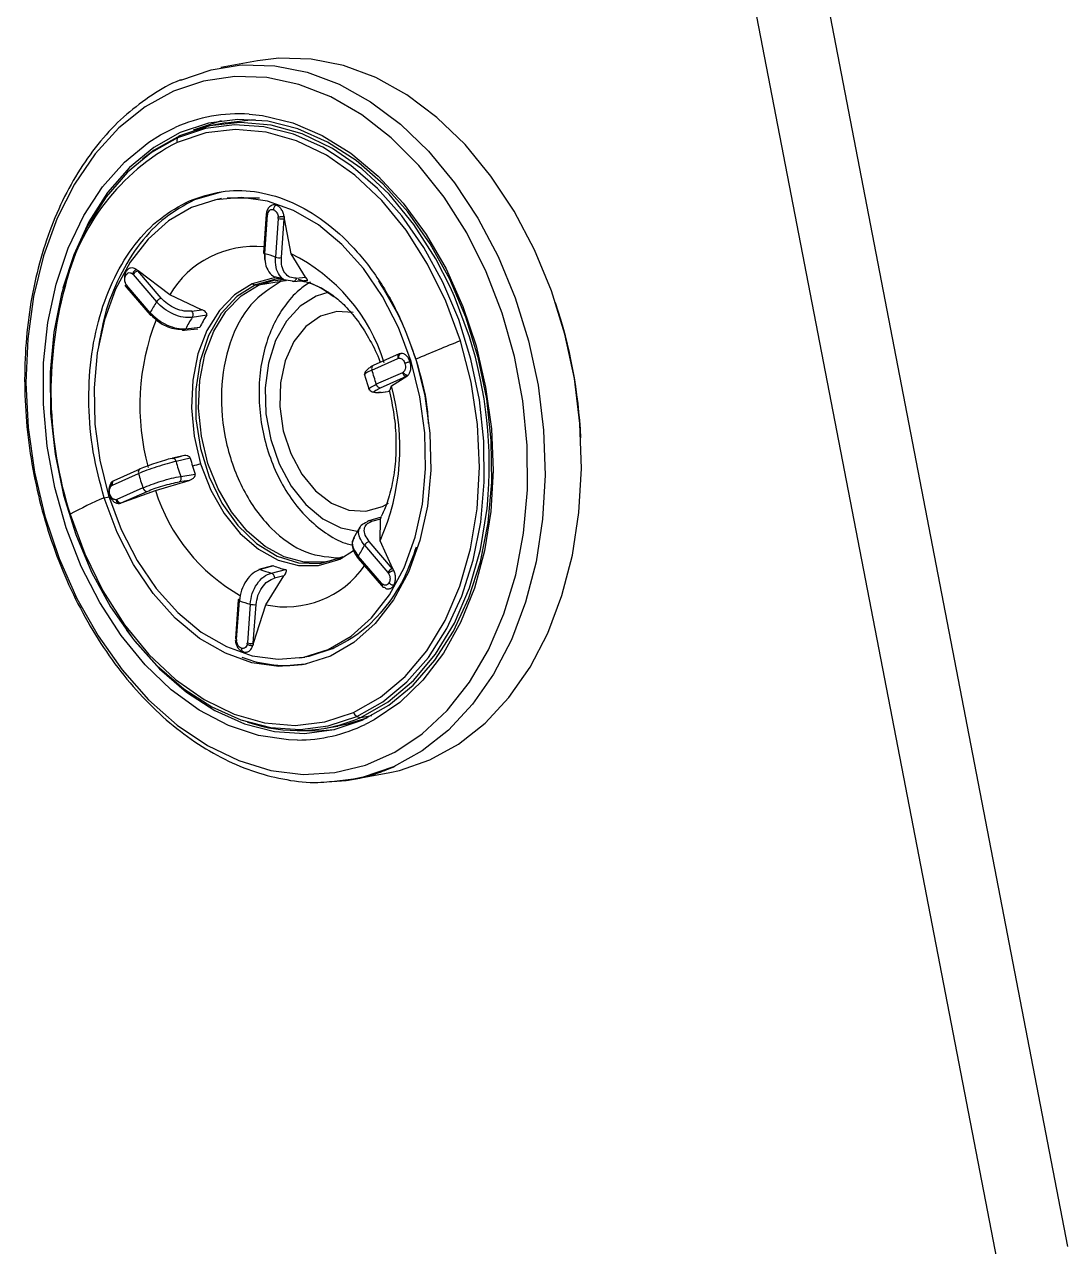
# Model space of a CAD drawing. Extents: x 0 to 84, y -21 to 126.
# Drawn here: x 75.389 to 77.971, y 41.671 to 44.697 of the extents above; entities that cross this region are included whole.
import ezdxf

# ---------------------------------------------------------------- set-up
doc = ezdxf.new("R2010")
doc.units = 0
doc.header["$MEASUREMENT"] = 0
doc.layers.add('1', color=4, linetype='Continuous')

# ---------------------------------------------------------------- blocks, each defined once
blk = doc.blocks.new('PRODIGY')
at = {"layer": '1', "color": 3, "linetype": 'Continuous', "lineweight": 25}
for p, q in [((76.9156, 46.195), (77.7964, 41.6372)), ((77.0983, 46.1935), (77.9714, 41.671)), ((75.9653, 44.6071), (75.8752, 44.5903)), ((75.8755, 44.4585), (75.8065, 44.4354)), ((75.7251, 44.4235), (75.762, 44.4421)), ((75.8869, 44.4537), (75.855, 44.4474)), ((75.8757, 44.2817), (75.8095, 44.2627)), ((75.8764, 44.2657), (75.8596, 44.2622)), ((75.8907, 44.2681), (75.9706, 44.2681)), ((75.9873, 44.2274), (75.9803, 44.1314)), ((75.9835, 44.1292), (75.9905, 44.2253)), ((75.988, 44.2321), (75.9873, 44.2274)), ((76.0169, 44.2169), (76.0099, 44.1209)), ((76.0247, 44.1198), (76.0317, 44.2159)), ((76.0317, 44.2159), (76.0322, 44.216)), ((76.0492, 44.1288), (76.0322, 44.216)), ((76.0848, 44.0711), (76.0492, 44.1288)), ((75.658, 44.0777), (75.7156, 44.0103)), ((75.6697, 44.0867), (75.6702, 44.0868)), ((75.7273, 44.0194), (75.6697, 44.0867)), ((75.7482, 44.0277), (75.6702, 44.0868)), ((75.9682, 44.0519), (76.0093, 44.0644)), ((76.0244, 44.0609), (75.9682, 44.0519)), ((76.0099, 44.063), (76.0281, 44.0657)), ((76.0129, 44.0705), (76.0373, 44.0628)), ((76.0137, 44.0715), (76.0249, 44.0698)), ((76.0243, 44.0611), (76.0353, 44.0634)), ((76.0527, 44.061), (76.0368, 44.0636)), ((76.055, 44.0607), (76.09, 44.0642)), ((76.0616, 44.0687), (76.0848, 44.0711)), ((75.639, 44.0492), (75.6417, 44.0454)), ((75.6419, 44.0452), (75.6995, 43.9778)), ((75.7001, 43.9833), (75.6425, 44.0507)), ((75.8269, 43.9907), (75.7483, 44.0277)), ((75.8028, 43.9871), (75.8269, 43.9907)), ((75.84, 43.9772), (75.8041, 43.9718)), ((75.7828, 43.9399), (75.818, 43.9436)), ((75.7879, 43.9434), (75.8227, 43.9471)), ((76.3166, 43.8812), (76.252, 43.8525)), ((76.3213, 43.8826), (76.3204, 43.8824)), ((76.2488, 43.8414), (76.3134, 43.8701)), ((76.2301, 43.8317), (76.2424, 43.7921)), ((76.3244, 43.8347), (76.2598, 43.806)), ((76.2702, 43.7973), (76.3348, 43.826)), ((76.2971, 43.8023), (76.3353, 43.8261)), ((76.3348, 43.826), (76.3353, 43.8261)), ((76.2692, 43.7856), (76.2939, 43.7889)), ((76.2715, 43.786), (76.2933, 43.7889)), ((76.2943, 43.7924), (76.2971, 43.8023)), ((75.754, 43.6226), (75.7776, 43.6281)), ((75.7818, 43.6291), (75.7555, 43.6229)), ((75.7991, 43.6232), (75.764, 43.615)), ((75.6066, 43.5563), (75.6711, 43.5849)), ((75.6743, 43.596), (75.6097, 43.5674)), ((75.7755, 43.5779), (75.8113, 43.5838)), ((75.6073, 43.5656), (75.6081, 43.5662)), ((75.6821, 43.5496), (75.6175, 43.5209)), ((75.713, 43.543), (75.7962, 43.5682)), ((75.7962, 43.5682), (75.7721, 43.5643)), ((75.5858, 43.5253), (75.598, 43.5276)), ((75.6279, 43.5122), (75.6925, 43.5409)), ((75.6284, 43.5123), (75.713, 43.543)), ((75.6214, 43.5114), (75.6253, 43.5113)), ((75.6284, 43.5123), (75.6279, 43.5122)), ((76.2716, 43.4767), (76.241, 43.4683)), ((76.2703, 43.4721), (76.2482, 43.466)), ((76.2692, 43.4184), (76.2703, 43.4721)), ((76.2192, 43.4526), (76.2034, 43.4251)), ((76.2308, 43.4076), (76.2884, 43.3403)), ((76.3001, 43.3493), (76.2425, 43.4167)), ((76.3006, 43.3494), (76.2692, 43.4184)), ((76.1767, 43.3789), (76.144, 43.368)), ((76.1645, 43.371), (76.1693, 43.3732)), ((76.1693, 43.3732), (76.2034, 43.3941)), ((76.2147, 43.3751), (76.2723, 43.3078)), ((76.2729, 43.3133), (76.2153, 43.3807)), ((76.0026, 43.3568), (75.9691, 43.3476)), ((76.0056, 43.3566), (75.9724, 43.3475)), ((76.0002, 43.3387), (76.0351, 43.3473)), ((76.3006, 43.3494), (76.3001, 43.3493)), ((75.986, 43.2601), (76.031, 43.3317)), ((76.031, 43.3317), (76.0076, 43.326)), ((75.9179, 43.2723), (75.9109, 43.1762)), ((75.914, 43.1741), (75.921, 43.2701)), ((75.9474, 43.2617), (75.9405, 43.1657)), ((75.9553, 43.1647), (75.9622, 43.2607)), ((75.9558, 43.1648), (75.986, 43.2601)), ((75.9138, 43.1725), (75.9137, 43.1742)), ((75.9558, 43.1648), (75.9553, 43.1647)), ((76.0705, 43.1286), (76.0829, 43.1307)), ((76.1409, 43.1497), (76.1533, 43.1517)), ((76.2215, 42.9812), (76.249, 42.986)), ((76.1328, 42.9542), (76.1649, 42.9597)), ((76.2031, 42.8281), (76.2932, 42.8449))]:
    blk.add_line(p, q, dxfattribs=at)
at = {"layer": '1', "color": 3, "linetype": 'Continuous', "lineweight": 25, "flags": 128}
for points in [[(76.2932, 42.8449), (76.3175, 42.8501), (76.3926, 42.8758), (76.4634, 42.9149), (76.529, 42.9667), (76.5883, 43.0306), (76.6404, 43.1054), (76.6843, 43.19), (76.7196, 43.283), (76.7455, 43.3831), (76.7617, 43.4885), (76.7679, 43.5977), (76.7641, 43.7089), (76.7502, 43.8204), (76.7266, 43.9304), (76.6935, 44.0372), (76.6515, 44.139), (76.6013, 44.2344), (76.5437, 44.3217), (76.4795, 44.3996), (76.4098, 44.4669), (76.3357, 44.5226), (76.2583, 44.5656), (76.1788, 44.5954), (76.0986, 44.6115), (76.0189, 44.6137), (75.9653, 44.6071)], [(75.7758, 44.5594), (75.8509, 44.5851), (75.9205, 44.5963)], [(75.9205, 44.5963), (75.9288, 44.5969), (76.0086, 44.5948), (76.0888, 44.5787), (76.1682, 44.5489), (76.2456, 44.5058), (76.3197, 44.4502), (76.3894, 44.3829), (76.4536, 44.3049), (76.5113, 44.2176), (76.5615, 44.1223), (76.6034, 44.0204), (76.6365, 43.9136), (76.6602, 43.8037), (76.674, 43.6922), (76.6779, 43.581), (76.6716, 43.4718), (76.6554, 43.3663), (76.6295, 43.2663), (76.5943, 43.1732), (76.5503, 43.0886), (76.4982, 43.0138), (76.4389, 42.95), (76.3734, 42.8981), (76.3025, 42.859), (76.2275, 42.8333), (76.2031, 42.8281)], [(75.7575, 44.5317), (75.6872, 44.4928), (75.6222, 44.4409), (75.5637, 44.3769), (75.5126, 44.3019), (75.4697, 44.2171), (75.4357, 44.1238), (75.4112, 44.0237), (75.3966, 43.9183), (75.3922, 43.8095), (75.3979, 43.6989), (75.4138, 43.5884), (75.4395, 43.4798), (75.4747, 43.3748), (75.5187, 43.2753), (75.5708, 43.1829), (75.6302, 43.099), (75.6959, 43.025), (75.7668, 42.9623), (75.8417, 42.9116), (75.9195, 42.8741), (75.9988, 42.8501), (76.0784, 42.8402), (76.1569, 42.8445), (76.2331, 42.8628), (76.3056, 42.895), (76.3734, 42.9405), (76.4353, 42.9986), (76.4902, 43.0682), (76.5373, 43.1483), (76.5758, 43.2375), (76.6051, 43.3344), (76.6247, 43.4374), (76.6342, 43.5447), (76.6336, 43.6547), (76.6227, 43.7654), (76.6019, 43.8752), (76.5714, 43.9822), (76.5318, 44.0846), (76.4836, 44.1808), (76.4278, 44.2692), (76.3651, 44.3482), (76.2966, 44.4167), (76.2236, 44.4736), (76.147, 44.5178), (76.0683, 44.5486), (75.9887, 44.5656), (75.9095, 44.5684), (75.832, 44.557), (75.7575, 44.5317)], [(76.2251, 42.9743), (76.2908, 43.0112), (76.3511, 43.061), (76.4048, 43.1226), (76.451, 43.1951), (76.4888, 43.277), (76.5175, 43.3668), (76.5365, 43.4629), (76.5456, 43.5634), (76.5444, 43.6665), (76.5331, 43.7703), (76.5119, 43.8728), (76.4812, 43.9721), (76.4415, 44.0663), (76.3935, 44.1538), (76.3382, 44.2329), (76.2766, 44.302), (76.2099, 44.36), (76.1392, 44.4057), (76.0659, 44.4383), (75.9914, 44.4572), (75.9171, 44.4621), (75.8443, 44.4527), (75.7744, 44.4294), (75.7087, 44.3925), (75.6484, 44.3428), (75.5946, 44.2811), (75.5484, 44.2086), (75.5106, 44.1267), (75.4839, 44.0442)], [(76.4431, 44.047), (76.4074, 44.1168), (76.353, 44.2018), (76.2914, 44.2766), (76.2238, 44.3398), (76.1517, 44.39), (76.0764, 44.4263), (75.9996, 44.448), (75.9228, 44.4545), (75.8475, 44.4458), (75.7752, 44.422)], [(75.8869, 44.4537), (75.9486, 44.4608), (75.9608, 44.4609)], [(75.945, 44.4748), (75.9784, 44.4713), (76.0528, 44.4534), (76.1261, 44.4222), (76.197, 44.3781), (76.2642, 44.3218), (76.3266, 44.2545), (76.383, 44.1773), (76.4324, 44.0916), (76.4739, 43.9989), (76.5069, 43.9009), (76.5306, 43.7993), (76.5447, 43.6959), (76.549, 43.5926), (76.5433, 43.4912), (76.5278, 43.3936), (76.5027, 43.3014), (76.4685, 43.2164), (76.4258, 43.14), (76.3753, 43.0736), (76.318, 43.0184), (76.2549, 42.9753), (76.2326, 42.9638)], [(76.4682, 43.9136), (76.4322, 44.0119), (76.387, 44.1038), (76.3337, 44.1875), (76.2733, 44.2612), (76.207, 44.3235), (76.1362, 44.3731), (76.0623, 44.4089), (75.9869, 44.4303), (75.9114, 44.4369), (75.8374, 44.4284), (75.7664, 44.405)], [(76.2117, 42.9837), (76.2764, 43.02), (76.3357, 43.069), (76.3887, 43.1297), (76.4341, 43.2011), (76.4714, 43.2817), (76.4996, 43.3702), (76.5183, 43.4648), (76.5272, 43.5637), (76.5261, 43.6652), (76.515, 43.7674), (76.4941, 43.8683), (76.4639, 43.9661), (76.4247, 44.0589), (76.3775, 44.145), (76.3231, 44.2228), (76.2625, 44.2909), (76.1967, 44.348), (76.1272, 44.393), (76.055, 44.4251), (75.9817, 44.4437), (75.9085, 44.4485), (75.8368, 44.4393), (75.768, 44.4163)], [(76.0646, 42.9251), (76.0422, 42.9257), (75.9678, 42.9367), (75.8938, 42.9613), (75.8215, 42.9991), (75.7523, 43.0494), (75.6874, 43.1113), (75.6279, 43.1837), (75.5749, 43.2654), (75.5293, 43.3548), (75.492, 43.4503), (75.4636, 43.5504), (75.4446, 43.6531), (75.4354, 43.7567), (75.4361, 43.8592), (75.4467, 43.9589), (75.4671, 44.054), (75.4968, 44.1428), (75.5353, 44.2237), (75.582, 44.2953), (75.636, 44.3562), (75.6964, 44.4055), (75.7251, 44.4235)], [(75.768, 44.4163), (75.7033, 44.38), (75.6439, 44.331), (75.591, 44.2703), (75.5455, 44.199), (75.5083, 44.1183), (75.4801, 44.0299), (75.4613, 43.9353), (75.4524, 43.8363), (75.4535, 43.7348), (75.4646, 43.6327), (75.4855, 43.5318), (75.5158, 43.434), (75.5549, 43.3412), (75.6021, 43.2551), (75.6565, 43.1772), (75.7172, 43.1091), (75.7829, 43.052), (75.8525, 43.007), (75.9246, 42.9749), (75.998, 42.9563), (76.0712, 42.9516), (76.1408, 42.9603)], [(75.7752, 44.422), (75.7102, 44.3855), (75.6812, 44.3638)], [(75.8021, 44.2436), (75.7456, 44.2108), (75.6947, 44.1654), (75.6506, 44.1085), (75.6144, 44.0414), (75.587, 43.9659), (75.569, 43.8837), (75.561, 43.7969), (75.5631, 43.7076), (75.5752, 43.618), (75.5971, 43.5304)], [(76.3459, 43.8628), (76.3148, 43.9463), (76.2752, 44.0237), (76.2282, 44.093), (76.1748, 44.1526), (76.1164, 44.2009), (76.0545, 44.2368), (75.9905, 44.2594), (75.9261, 44.2682), (75.8627, 44.2628), (75.8021, 44.2436)], [(76.0096, 44.0694), (76.0004, 44.0684), (75.9527, 44.0547)], [(76.0211, 44.0669), (76.011, 44.066), (75.9606, 44.052)], [(75.9527, 44.0547), (75.9091, 44.0279), (75.8712, 43.9889), (75.8406, 43.9394), (75.8183, 43.8811), (75.8052, 43.8164), (75.8019, 43.7477), (75.8085, 43.6776), (75.8246, 43.609)], [(75.9606, 44.052), (75.9148, 44.0233), (75.8756, 43.981), (75.8446, 43.9271), (75.8233, 43.8639), (75.8126, 43.7941), (75.8129, 43.7208), (75.8243, 43.6473), (75.8462, 43.5766), (75.8776, 43.512), (75.9173, 43.4562), (75.9634, 43.4116), (76.014, 43.3803), (76.0668, 43.3636), (76.1196, 43.3622), (76.1699, 43.3761)], [(75.8431, 43.6099), (75.8267, 43.6778), (75.8198, 43.7472), (75.8228, 43.8153), (75.8355, 43.8795), (75.8573, 43.9374), (75.8876, 43.9866), (75.925, 44.0253), (75.9682, 44.0519)], [(76.1421, 44.0339), (76.1112, 44.0242), (76.0712, 43.9992), (76.0371, 43.9621), (76.0106, 43.9145), (75.9929, 43.8587), (75.9848, 43.7973), (75.9867, 43.7332), (75.9985, 43.6693), (76.0196, 43.6087), (76.0491, 43.5542), (76.0855, 43.5083), (76.1273, 43.4731), (76.1724, 43.4504), (76.2165, 43.4414)], [(76.4905, 43.9236), (76.4536, 44.0235), (76.4431, 44.047)], [(76.2024, 43.9838), (76.1625, 43.986), (76.1218, 43.9745), (76.0855, 43.9493), (76.0558, 43.9118), (76.0344, 43.8643), (76.0225, 43.8096), (76.0209, 43.7507), (76.0295, 43.6911), (76.048, 43.6343), (76.0752, 43.5836), (76.1096, 43.5419), (76.1491, 43.5116), (76.1915, 43.4945), (76.2343, 43.4917)], [(76.2037, 42.9932), (76.2702, 43.031), (76.3309, 43.0823), (76.3846, 43.1461), (76.4302, 43.2213), (76.4667, 43.3061), (76.4934, 43.399), (76.5097, 43.4979), (76.5154, 43.601), (76.5102, 43.7061), (76.4944, 43.811), (76.4682, 43.9136)], [(76.3576, 43.8679), (76.3801, 43.7776), (76.3926, 43.6854), (76.3948, 43.5933), (76.3865, 43.5039), (76.368, 43.4191), (76.3397, 43.3412), (76.3024, 43.2721), (76.257, 43.2134), (76.2045, 43.1666), (76.1463, 43.1329), (76.0837, 43.113), (76.0185, 43.1075), (75.952, 43.1166), (75.8861, 43.1399), (75.8222, 43.1769), (75.7621, 43.2267), (75.7071, 43.2881), (75.6586, 43.3595), (75.6178, 43.4393), (75.5858, 43.5253)], [(76.1409, 43.1497), (76.1974, 43.1824), (76.2483, 43.2278), (76.2924, 43.2847), (76.3286, 43.3518), (76.356, 43.4274), (76.374, 43.5096), (76.382, 43.5964), (76.3799, 43.6857), (76.3678, 43.7752), (76.3459, 43.8628)], [(75.8246, 43.609), (75.8498, 43.5442), (75.8829, 43.486), (75.9229, 43.4365), (75.968, 43.3976), (76.0167, 43.3709), (76.0669, 43.3572), (76.1168, 43.3573), (76.1645, 43.371)], [(76.144, 43.368), (76.13, 43.3655), (76.0812, 43.3653), (76.032, 43.3785), (75.9844, 43.4044), (75.9401, 43.4421), (75.9009, 43.4902), (75.8681, 43.5469), (75.8431, 43.6099)], [(75.5971, 43.5304), (75.6282, 43.4469), (75.6678, 43.3695), (75.7148, 43.3002), (75.7682, 43.2407), (75.8265, 43.1923), (75.8885, 43.1564), (75.9525, 43.1338), (76.0169, 43.1251), (76.0803, 43.1304), (76.1409, 43.1497)], [(76.2215, 42.9812), (76.2896, 43.0198), (76.3517, 43.0724), (76.4066, 43.1378), (76.4531, 43.2148), (76.4904, 43.3017), (76.5175, 43.3969), (76.5341, 43.4982), (76.535, 43.5073)], [(76.2343, 43.4917), (76.275, 43.5032), (76.2902, 43.5117)], [(75.5018, 43.4846), (75.5379, 43.3864), (75.583, 43.2945), (75.6363, 43.2108), (75.6967, 43.1371), (75.763, 43.0748), (75.8338, 43.0252), (75.9077, 42.9893), (75.9832, 42.9679), (76.0587, 42.9614), (76.1327, 42.9699), (76.2037, 42.9932)], [(75.9207, 43.2739), (75.9195, 43.2735), (75.9186, 43.2731), (75.918, 43.2727), (75.9179, 43.2722), (75.9181, 43.2717), (75.9187, 43.2711), (75.9197, 43.2706), (75.921, 43.2701)], [(75.6415, 43.1969), (75.6612, 43.1709), (75.7228, 43.1017), (75.7896, 43.0437), (75.8602, 42.998), (75.9335, 42.9654), (76.008, 42.9465), (76.0823, 42.9417), (76.1551, 42.951), (76.2251, 42.9743)], [(76.1533, 43.1517), (76.0927, 43.1324), (76.0829, 43.1307)], [(76.1408, 42.9603), (76.1429, 42.9608), (76.2117, 42.9837)], [(76.2364, 42.9796), (76.1844, 42.9637), (76.1649, 42.9597)], [(76.0719, 42.9487), (76.1144, 42.9476), (76.156, 42.9512)], [(76.2031, 42.8281), (76.1495, 42.8215), (76.1469, 42.8213)]]:
    blk.add_lwpolyline(points, dxfattribs=at)
at = {"layer": '1', "color": 3, "linetype": 'Continuous', "lineweight": 25}
for centre, radius, start, end in [((75.9196, 44.0883), 0.3874, 86.2407, 114.0049), ((76.0208, 43.9211), 0.5467, 117.7324, 166.8727), ((75.7852, 44.4082), 0.0191, 154.6431, 189.4466), ((75.7774, 44.4118), 0.0105, 102.1405, 154.3047), ((75.9907, 44.2289), 0.00363, 203.8667, 267.2034), ((76.0268, 44.2514), 0.0359, 254.0586, 277.9271), ((75.9585, 43.9034), 0.2443, 84.6084, 149.4032), ((75.9834, 44.1326), 0.00331, 200.336, 270.7341), ((75.9178, 43.876), 0.2616, 69.3857, 75.4609), ((75.8518, 43.727), 0.4476, 17.2145, 63.8402), ((76.0198, 44.1554), 0.0359, 254.0626, 277.9231), ((75.6753, 44.0675), 0.0201, 106.1927, 149.3353), ((76.0102, 43.8313), 0.2409, 53.1575, 76.3449), ((76.4462, 43.7878), 0.9919, 164.9529, 197.7961), ((75.6464, 44.0475), 0.00509, 140.5075, 206.5889), ((75.966, 44.0806), 0.0291, 242.8667, 259.2737), ((75.9648, 44.0741), 0.0225, 259.3277, 278.8296), ((76.0273, 43.8135), 0.3686, 147.7304, 152.5664), ((75.7329, 44.0001), 0.0201, 106.1991, 149.3288), ((75.5134, 43.6114), 1.2546, 2.8433, 18.4082), ((75.7022, 43.9805), 0.00355, 126.1889, 282.1603), ((76.0655, 43.8029), 0.3112, 147.1388, 153.1566), ((76.0982, 43.809), 0.3082, 146.9247, 153.3809), ((76.2487, 43.754), 0.5744, 158.357, 195.5307), ((77.6726, 40.8387), 3.3024, 111.3899, 113.4671), ((75.4784, 43.605), 1.0611, 354.7141, 17.4713), ((76.319, 43.8758), 0.00591, 104.2601, 161.9242), ((76.26, 43.8452), 0.0118, 161.5764, 198.7804), ((76.2546, 43.847), 0.00605, 115.1796, 161.5955), ((76.3246, 43.8739), 0.0118, 161.5835, 198.809), ((76.5836, 43.3324), 0.5813, 114.1374, 114.4075), ((75.6634, 43.6407), 0.6189, 15.497, 18.9232), ((76.338, 43.8388), 0.0142, 196.7687, 229.5459), ((76.334, 43.8338), 0.00783, 227.6928, 275.2959), ((76.2705, 43.8082), 0.0109, 191.5448, 268.3511), ((75.7503, 43.6491), 0.5679, 336.0296, 15.6526), ((76.2681, 43.7508), 0.5221, 195.0754, 199.3421), ((76.3062, 43.7585), 0.5248, 194.9409, 197.2014), ((76.3714, 41.6464), 2.0373, 105.5677, 106.1453), ((75.6823, 43.5888), 0.0118, 161.5835, 198.809), ((75.6767, 43.5907), 0.00591, 104.2212, 161.9352), ((76.2705, 43.7512), 0.622, 195.502, 198.9113), ((76.2997, 43.7567), 0.518, 197.2148, 199.4942), ((75.6178, 43.5601), 0.0118, 161.6054, 198.7514), ((75.6123, 43.5619), 0.00605, 115.1796, 161.5955), ((75.6928, 43.5518), 0.0109, 191.5706, 268.3253), ((76.224, 42.1024), 1.5595, 114.1579, 117.5852), ((76.0272, 42.551), 1.0697, 113.5524, 113.7063), ((75.6282, 43.5231), 0.0109, 191.5473, 268.3486), ((76.1489, 43.6802), 0.457, 197.4744, 240.4626), ((75.9018, 43.5785), 0.3707, 327.7441, 332.5527), ((76.2481, 43.3974), 0.0201, 106.1941, 149.3339), ((76.1817, 43.3583), 0.0214, 123.5208, 143.7101), ((76.2193, 43.3774), 0.00509, 140.5075, 206.5889), ((76.0526, 43.5525), 0.2201, 248.6285, 256.2135), ((76.0353, 43.4945), 0.2395, 258.1234, 324.7431), ((76.0862, 43.5599), 0.2187, 248.365, 256.4786), ((76.3057, 43.33), 0.0201, 106.2065, 149.3215), ((76.275, 43.3104), 0.00358, 125.8185, 259.91), ((76.0131, 43.515), 0.2617, 249.3864, 255.4601), ((75.9573, 43.2962), 0.0359, 254.0606, 277.9251), ((75.914, 43.1774), 0.00331, 200.3355, 270.7347), ((75.9503, 43.2002), 0.0359, 254.0645, 277.9234), ((76.0385, 43.4248), 0.3149, 249.279, 278.776), ((76.0663, 43.3353), 0.3866, 251.0259, 293.6649), ((76.2258, 43.0038), 0.0246, 205.4936, 234.8221), ((76.2197, 42.9947), 0.0136, 233.5838, 277.3986), ((76.064, 43.3125), 0.3873, 270.0867, 295.8082)]:
    blk.add_arc(centre, radius, start, end, dxfattribs=at)
for points, knots in [([(75.777, 44.5601), (75.7757, 44.5597), (75.7504, 44.551), (75.7045, 44.5232), (75.6407, 44.4764), (75.5829, 44.4176), (75.5313, 44.3493), (75.4868, 44.2719), (75.4499, 44.1867), (75.4213, 44.0948), (75.4012, 43.9975), (75.3901, 43.8962), (75.3879, 43.7923), (75.3948, 43.6873), (75.4105, 43.5826), (75.435, 43.4797), (75.4678, 43.3799), (75.5086, 43.2846), (75.5568, 43.1951), (75.6118, 43.1128), (75.6728, 43.0386), (75.7392, 42.9738), (75.8099, 42.9193), (75.8839, 42.876), (75.9603, 42.8442), (76.0377, 42.8255), (76.0995, 42.8182), (76.1346, 42.8216), (76.1442, 42.8225)], [0, 0, 0, 0, 0.00224, 0.042404, 0.082689, 0.123168, 0.163851, 0.204707, 0.245682, 0.286729, 0.327808, 0.368893, 0.409974, 0.451051, 0.492125, 0.533205, 0.574294, 0.6154, 0.656527, 0.69768, 0.738856, 0.78004, 0.821204, 0.862299, 0.903267, 0.944045, 0.984592, 1, 1, 1, 1]), ([(75.797, 44.2604), (75.8229, 44.2695), (75.8748, 44.2877), (75.958, 44.2866), (76.0413, 44.2643), (76.122, 44.2197), (76.197, 44.1552), (76.263, 44.073), (76.319, 43.9767), (76.3447, 43.9042), (76.3576, 43.8679)], [0, 0, 0, 0, 0.1249994, 0.2500004, 0.374999, 0.5000003, 0.6250004, 0.7500002, 0.8749995, 1, 1, 1, 1]), ([(75.5858, 43.5253), (75.5758, 43.5629), (75.5558, 43.638), (75.5458, 43.7546), (75.551, 43.8685), (75.5728, 43.9759), (75.6097, 44.0727), (75.6607, 44.1546), (75.7232, 44.2205), (75.7724, 44.2471), (75.797, 44.2604)], [0, 0, 0, 0, 0.1250002, 0.2500003, 0.3750002, 0.5000003, 0.6250001, 0.7499997, 0.8750002, 1, 1, 1, 1]), ([(75.8095, 44.2627), (75.7849, 44.2494), (75.7357, 44.2228), (75.6731, 44.157), (75.6225, 44.0749), (75.587, 43.9863), (75.576, 43.9223), (75.5712, 43.8945)], [0, 0, 0, 0, 0.209729, 0.419459, 0.629188, 0.838917, 1, 1, 1, 1]), ([(75.9998, 44.2487), (75.9984, 44.2478), (75.9956, 44.246), (75.9922, 44.242), (75.9895, 44.2373), (75.9885, 44.2338), (75.988, 44.2321)], [0, 0, 0, 0, 0.255974, 0.508446, 0.756265, 1, 1, 1, 1]), ([(76.0118, 44.2496), (76.0094, 44.2502), (76.005, 44.2512), (76.0012, 44.2491), (75.9995, 44.2482)], [0, 0, 0, 0, 0.540893, 1, 1, 1, 1]), ([(76.0118, 44.2496), (76.0109, 44.2491), (76.0091, 44.248), (76.0069, 44.2451), (76.0054, 44.2417), (76.0051, 44.2394), (76.0049, 44.2384)], [0, 0, 0, 0, 0.262765, 0.528081, 0.778038, 1, 1, 1, 1]), ([(76.0317, 44.2212), (76.031, 44.2245), (76.0296, 44.231), (76.0249, 44.2397), (76.0188, 44.2466), (76.0141, 44.2486), (76.0118, 44.2496)], [0, 0, 0, 0, 0.247936, 0.500489, 0.752827, 1, 1, 1, 1]), ([(75.9882, 44.2327), (75.9881, 44.2324), (75.9879, 44.2318), (75.9883, 44.2306), (75.9894, 44.2295), (75.9904, 44.2288), (75.9909, 44.2285)], [0, 0, 0, 0, 0.259597, 0.517933, 0.766851, 1, 1, 1, 1]), ([(75.9909, 44.2285), (75.9908, 44.2279), (75.9906, 44.2269), (75.9905, 44.2258), (75.9905, 44.2253)], [0, 0, 0, 0, 0.560003, 1, 1, 1, 1]), ([(75.9909, 44.2285), (75.9916, 44.2306), (75.993, 44.2347), (75.9968, 44.2381), (76.001, 44.2394), (76.0036, 44.2387), (76.0049, 44.2384)], [0, 0, 0, 0, 0.283708, 0.562537, 0.780135, 1, 1, 1, 1]), ([(76.0049, 44.2384), (76.0066, 44.2377), (76.01, 44.2363), (76.0137, 44.2315), (76.0162, 44.2259), (76.0167, 44.2222), (76.0169, 44.2203)], [0, 0, 0, 0, 0.278029, 0.5556573, 0.7752276, 1, 1, 1, 1]), ([(76.0317, 44.2212), (76.0307, 44.2211), (76.0291, 44.2208), (76.0264, 44.2206), (76.0243, 44.2204), (76.0222, 44.2203), (76.0195, 44.2202), (76.0179, 44.2202), (76.0169, 44.2203)], [0, 0, 0, 0, 0.2398224, 0.3685471, 0.5000562, 0.6314692, 0.7601671, 1, 1, 1, 1]), ([(76.0169, 44.2169), (76.0169, 44.2175), (76.017, 44.2186), (76.0169, 44.2198), (76.0169, 44.2203)], [0, 0, 0, 0, 0.55994, 1, 1, 1, 1]), ([(76.0322, 44.216), (76.0322, 44.2169), (76.0321, 44.2187), (76.0318, 44.2205), (76.0317, 44.2212)], [0, 0, 0, 0, 0.560614, 1, 1, 1, 1]), ([(76.0317, 44.2212), (76.0318, 44.2202), (76.0318, 44.2184), (76.0317, 44.2167), (76.0317, 44.2159)], [0, 0, 0, 0, 0.559988, 1, 1, 1, 1]), ([(75.9832, 44.133), (75.9827, 44.1253), (75.9823, 44.1175), (75.9847, 44.1118), (75.9847, 44.1117)], [0, 0, 0, 0, 0.982538, 1, 1, 1, 1]), ([(75.9835, 44.1292), (75.9836, 44.1207), (75.9837, 44.1035), (75.9929, 44.0838), (76.0037, 44.0724), (76.0117, 44.0717), (76.0137, 44.0715)], [0, 0, 0, 0, 0.29853, 0.597023, 0.895502, 1, 1, 1, 1]), ([(75.6663, 44.09), (75.6638, 44.0914), (75.6589, 44.0942), (75.6513, 44.0942), (75.6445, 44.0912), (75.6415, 44.0868), (75.6399, 44.0845)], [0, 0, 0, 0, 0.247949, 0.500513, 0.75285, 1, 1, 1, 1]), ([(76.0368, 44.0636), (76.036, 44.0637), (76.0291, 44.0646), (76.0194, 44.0756), (76.0101, 44.0951), (76.01, 44.1123), (76.0099, 44.1209)], [0, 0, 0, 0, 0.040175, 0.360097, 0.680031, 1, 1, 1, 1]), ([(76.0616, 44.0687), (76.0562, 44.069), (76.0455, 44.0696), (76.0329, 44.0808), (76.0249, 44.0981), (76.0248, 44.1126), (76.0247, 44.1198)], [0, 0, 0, 0, 0.249741, 0.500215, 0.750559, 1, 1, 1, 1]), ([(75.6399, 44.0845), (75.6387, 44.082), (75.6362, 44.0768), (75.6358, 44.067), (75.6367, 44.0593), (75.6387, 44.0557), (75.6391, 44.055)], [0, 0, 0, 0, 0.3050501, 0.6163376, 0.9275773, 1, 1, 1, 1]), ([(75.6407, 44.0533), (75.6396, 44.0554), (75.6376, 44.0595), (75.6369, 44.0663), (75.6377, 44.0721), (75.6392, 44.0749), (75.6399, 44.0763)], [0, 0, 0, 0, 0.283702, 0.562562, 0.780123, 1, 1, 1, 1]), ([(75.6399, 44.0845), (75.6393, 44.0841), (75.638, 44.0833), (75.6375, 44.0811), (75.6381, 44.0787), (75.6393, 44.0771), (75.6399, 44.0763)], [0, 0, 0, 0, 0.262778, 0.52809, 0.778044, 1, 1, 1, 1]), ([(75.6399, 44.0763), (75.641, 44.0779), (75.6431, 44.0811), (75.6476, 44.0828), (75.6521, 44.0823), (75.6546, 44.0806), (75.6559, 44.0798)], [0, 0, 0, 0, 0.2780388, 0.5557229, 0.7752427, 1, 1, 1, 1]), ([(75.6663, 44.09), (75.6653, 44.0897), (75.6638, 44.0892), (75.6618, 44.0878), (75.6602, 44.0864), (75.6588, 44.0848), (75.6571, 44.0826), (75.6564, 44.0809), (75.6559, 44.0798)], [0, 0, 0, 0, 0.2398, 0.3686, 0.49996, 0.631377, 0.760139, 1, 1, 1, 1]), ([(75.658, 44.0777), (75.6576, 44.0781), (75.6569, 44.0789), (75.6562, 44.0795), (75.6559, 44.0798)], [0, 0, 0, 0, 0.56017, 1, 1, 1, 1]), ([(75.6702, 44.0868), (75.6695, 44.0875), (75.6682, 44.0887), (75.6669, 44.0896), (75.6663, 44.09)], [0, 0, 0, 0, 0.5604213, 1, 1, 1, 1]), ([(75.6663, 44.09), (75.667, 44.0895), (75.6681, 44.0885), (75.6692, 44.0873), (75.6697, 44.0867)], [0, 0, 0, 0, 0.560017, 1, 1, 1, 1]), ([(76.0243, 44.0611), (75.9979, 44.0444), (75.9449, 44.0111), (75.893, 43.912), (75.871, 43.7917), (75.8828, 43.662), (75.9268, 43.5406), (75.9969, 43.4443), (76.0847, 43.3815), (76.1459, 43.3778), (76.1765, 43.376)], [0, 0, 0, 0, 0.125, 0.25, 0.375, 0.5, 0.625, 0.749999, 0.875, 1, 1, 1, 1]), ([(76.0616, 44.0687), (76.0615, 44.0681), (76.0612, 44.0667), (76.0602, 44.0644), (76.0585, 44.062), (76.0562, 44.0608), (76.0542, 44.0606), (76.0532, 44.0608), (76.0527, 44.061)], [0, 0, 0, 0, 0.124743, 0.249411, 0.500003, 0.750639, 0.875259, 1, 1, 1, 1]), ([(76.0652, 44.0629), (76.0703, 44.0624), (76.0902, 44.0603), (76.1207, 44.0474), (76.1448, 44.0299), (76.1542, 44.023)], [0, 0, 0, 0, 0.175803, 0.676174, 1, 1, 1, 1]), ([(76.0872, 44.0645), (76.0877, 44.0643), (76.0887, 44.064), (76.0895, 44.064), (76.0897, 44.0643), (76.0894, 44.0654), (76.0881, 44.0675), (76.0859, 44.0699), (76.0848, 44.0711)], [0, 0, 0, 0, 0.090548, 0.184608, 0.292325, 0.420657, 0.698912, 1, 1, 1, 1]), ([(76.2651, 44.062), (76.2838, 44.0318), (76.3214, 43.9714), (76.3461, 43.9006), (76.3584, 43.8652)], [0, 0, 0, 0, 0.5, 1, 1, 1, 1]), ([(75.6424, 44.0484), (75.6416, 44.0484), (75.6403, 44.0483), (75.6393, 44.0487), (75.6389, 44.0493), (75.6388, 44.0501), (75.6392, 44.0514), (75.6401, 44.0525), (75.6407, 44.0533)], [0, 0, 0, 0, 0.239805, 0.368571, 0.499986, 0.631405, 0.760195, 1, 1, 1, 1]), ([(75.6407, 44.0533), (75.641, 44.0528), (75.6416, 44.0519), (75.6422, 44.0511), (75.6425, 44.0507)], [0, 0, 0, 0, 0.559942, 1, 1, 1, 1]), ([(76.0966, 44.0591), (76.087, 44.0529), (76.0631, 44.0373), (76.0318, 44.0007), (76.0031, 43.9525), (75.9825, 43.8962), (75.9706, 43.8345), (75.9681, 43.7693), (75.9749, 43.7032), (75.9908, 43.6385), (76.0153, 43.5774), (76.0479, 43.5221), (76.0874, 43.4744), (76.133, 43.4374), (76.1712, 43.4149), (76.1942, 43.4096), (76.1995, 43.4084)], [0, 0, 0, 0, 0.04976, 0.123391, 0.198542, 0.275021, 0.352268, 0.429788, 0.507368, 0.585038, 0.662881, 0.740989, 0.819417, 0.897996, 0.97613, 1, 1, 1, 1]), ([(75.8041, 43.9718), (75.7969, 43.9714), (75.7825, 43.9707), (75.7573, 43.9789), (75.7333, 43.9925), (75.7215, 44.0044), (75.7156, 44.0103)], [0, 0, 0, 0, 0.249977, 0.499975, 0.749977, 1, 1, 1, 1]), ([(75.8028, 43.9871), (75.7967, 43.9868), (75.7844, 43.9862), (75.7629, 43.993), (75.7423, 44.0042), (75.7323, 44.0143), (75.7273, 44.0194)], [0, 0, 0, 0, 0.249731, 0.500203, 0.750553, 1, 1, 1, 1]), ([(76.1535, 44.0246), (76.1549, 44.0237), (76.1646, 44.0175), (76.1867, 43.9968), (76.2165, 43.9612), (76.2446, 43.9156), (76.2623, 43.8808), (76.2692, 43.861), (76.2695, 43.8603)], [0, 0, 0, 0, 0.041426, 0.280997, 0.516718, 0.752798, 0.990598, 1, 1, 1, 1]), ([(75.7001, 43.9833), (75.706, 43.9774), (75.7178, 43.9655), (75.7419, 43.952), (75.7669, 43.9435), (75.7809, 43.9434), (75.7879, 43.9434)], [0, 0, 0, 0, 0.250031, 0.500038, 0.75003, 1, 1, 1, 1]), ([(75.703, 43.977), (75.708, 43.9719), (75.718, 43.9618), (75.7383, 43.95), (75.7594, 43.9426), (75.7713, 43.9426), (75.7773, 43.9425)], [0, 0, 0, 0, 0.249711, 0.500128, 0.750502, 1, 1, 1, 1]), ([(75.8028, 43.9871), (75.8032, 43.9865), (75.8039, 43.9855), (75.8049, 43.9829), (75.8057, 43.9794), (75.8055, 43.9759), (75.8049, 43.9733), (75.8044, 43.9723), (75.8041, 43.9718)], [0, 0, 0, 0, 0.124733, 0.249367, 0.499996, 0.75062, 0.875246, 1, 1, 1, 1]), ([(75.84, 43.9772), (75.8402, 43.9777), (75.8408, 43.9788), (75.8405, 43.9806), (75.8396, 43.9824), (75.8373, 43.985), (75.8333, 43.9881), (75.8291, 43.9898), (75.8269, 43.9907)], [0, 0, 0, 0, 0.090571, 0.184627, 0.29237, 0.420682, 0.698947, 1, 1, 1, 1]), ([(75.7773, 43.9425), (75.7778, 43.942), (75.7788, 43.9409), (75.7806, 43.9399), (75.7826, 43.9395), (75.7839, 43.9399), (75.7846, 43.9401)], [0, 0, 0, 0, 0.231446, 0.480217, 0.739566, 1, 1, 1, 1]), ([(75.7846, 43.9401), (75.7852, 43.9405), (75.7865, 43.9413), (75.7874, 43.9427), (75.7879, 43.9434)], [0, 0, 0, 0, 0.5193477, 1, 1, 1, 1]), ([(76.3199, 43.8823), (76.319, 43.882), (76.3172, 43.8815), (76.3156, 43.8804), (76.3148, 43.8799)], [0, 0, 0, 0, 0.491377, 1, 1, 1, 1]), ([(76.3157, 43.8707), (76.3156, 43.872), (76.3154, 43.8741), (76.3159, 43.8766), (76.3166, 43.8785), (76.3175, 43.88), (76.319, 43.8817), (76.3204, 43.8822), (76.3213, 43.8826)], [0, 0, 0, 0, 0.2398119, 0.3685822, 0.4999864, 0.6314304, 0.7601455, 1, 1, 1, 1]), ([(76.3176, 43.8815), (76.3182, 43.8818), (76.3194, 43.8822), (76.3207, 43.8825), (76.3213, 43.8826)], [0, 0, 0, 0, 0.559858, 1, 1, 1, 1]), ([(76.3434, 43.8617), (76.3423, 43.8647), (76.34, 43.8709), (76.3342, 43.8779), (76.3276, 43.8824), (76.3234, 43.8825), (76.3213, 43.8826)], [0, 0, 0, 0, 0.247397, 0.49987, 0.752313, 1, 1, 1, 1]), ([(76.2506, 43.8514), (76.2473, 43.8495), (76.2408, 43.8457), (76.2343, 43.8397), (76.2306, 43.834), (76.2309, 43.8311), (76.2311, 43.8297)], [0, 0, 0, 0, 0.24593, 0.494565, 0.746456, 1, 1, 1, 1]), ([(76.3157, 43.8707), (76.3153, 43.8706), (76.3145, 43.8705), (76.3138, 43.8702), (76.3134, 43.8701)], [0, 0, 0, 0, 0.560048, 1, 1, 1, 1]), ([(76.3157, 43.8707), (76.3175, 43.8707), (76.3209, 43.8707), (76.3254, 43.8673), (76.3287, 43.8628), (76.3299, 43.8593), (76.3305, 43.8575)], [0, 0, 0, 0, 0.283653, 0.562564, 0.78011, 1, 1, 1, 1]), ([(76.3305, 43.8575), (76.3311, 43.8552), (76.3323, 43.8506), (76.3316, 43.8442), (76.3296, 43.8391), (76.3275, 43.837), (76.3265, 43.836)], [0, 0, 0, 0, 0.278046, 0.555681, 0.775221, 1, 1, 1, 1]), ([(76.3434, 43.8617), (76.3423, 43.8614), (76.34, 43.8609), (76.3363, 43.8597), (76.3329, 43.8586), (76.3313, 43.8579), (76.3305, 43.8575)], [0, 0, 0, 0, 0.262751, 0.528104, 0.778019, 1, 1, 1, 1]), ([(76.3381, 43.828), (76.3397, 43.8298), (76.3427, 43.8335), (76.3453, 43.8422), (76.3458, 43.852), (76.3442, 43.8585), (76.3434, 43.8617)], [0, 0, 0, 0, 0.24794, 0.500494, 0.752854, 1, 1, 1, 1]), ([(76.3584, 43.8652), (76.3689, 43.8288), (76.3836, 43.7774), (76.3875, 43.7244), (76.3886, 43.7089)], [0, 0, 0, 0, 0.707764, 1, 1, 1, 1]), ([(76.2488, 43.8414), (76.2439, 43.839), (76.234, 43.8342), (76.2291, 43.8303), (76.231, 43.8298), (76.2312, 43.8298)], [0, 0, 0, 0, 0.481442, 0.962838, 1, 1, 1, 1]), ([(76.3244, 43.8347), (76.3248, 43.8349), (76.3255, 43.8353), (76.3262, 43.8358), (76.3265, 43.836)], [0, 0, 0, 0, 0.5598327, 1, 1, 1, 1]), ([(76.3319, 43.8298), (76.3313, 43.8302), (76.3301, 43.831), (76.3286, 43.8326), (76.3274, 43.8343), (76.3268, 43.8354), (76.3265, 43.836)], [0, 0, 0, 0, 0.261983, 0.51925, 0.766576, 1, 1, 1, 1]), ([(76.3381, 43.828), (76.3372, 43.828), (76.3357, 43.828), (76.3335, 43.8288), (76.3324, 43.8294), (76.3319, 43.8298)], [0, 0, 0, 0, 0.4796988, 0.7371231, 1, 1, 1, 1]), ([(76.3381, 43.828), (76.3375, 43.8276), (76.3364, 43.8268), (76.3353, 43.8262), (76.3348, 43.826)], [0, 0, 0, 0, 0.559894, 1, 1, 1, 1]), ([(76.3353, 43.8261), (76.3358, 43.8264), (76.3368, 43.8269), (76.3377, 43.8277), (76.3381, 43.828)], [0, 0, 0, 0, 0.560667, 1, 1, 1, 1]), ([(76.242, 43.7944), (76.2419, 43.7944), (76.24, 43.7951), (76.245, 43.7989), (76.2549, 43.8036), (76.2598, 43.806)], [0, 0, 0, 0, 0.027509, 0.513729, 1, 1, 1, 1]), ([(76.242, 43.7944), (76.2426, 43.7931), (76.2439, 43.7904), (76.2495, 43.7874), (76.2574, 43.7856), (76.2644, 43.7856), (76.2678, 43.7857)], [0, 0, 0, 0, 0.25083, 0.502106, 0.752175, 1, 1, 1, 1]), ([(76.2715, 43.786), (76.267, 43.7855), (76.2578, 43.7847), (76.2537, 43.7867), (76.2571, 43.791), (76.2658, 43.7952), (76.2702, 43.7973)], [0, 0, 0, 0, 0.249747, 0.500212, 0.750554, 1, 1, 1, 1]), ([(76.2915, 43.7919), (76.2959, 43.7714), (76.3049, 43.7304), (76.3095, 43.668), (76.3075, 43.6082), (76.299, 43.5539), (76.2864, 43.5092), (76.2762, 43.4878), (76.2716, 43.4784)], [0, 0, 0, 0, 0.1741166, 0.3490447, 0.522959, 0.6952167, 0.8656776, 1, 1, 1, 1]), ([(75.764, 43.615), (75.7568, 43.6132), (75.7426, 43.6096), (75.7164, 43.6017), (75.6907, 43.5931), (75.6777, 43.5877), (75.6711, 43.5849)], [0, 0, 0, 0, 0.249985, 0.49997, 0.749972, 1, 1, 1, 1]), ([(75.754, 43.6226), (75.7479, 43.6211), (75.7358, 43.618), (75.7136, 43.611), (75.6919, 43.6034), (75.6808, 43.5987), (75.6753, 43.5964)], [0, 0, 0, 0, 0.249735, 0.500213, 0.750564, 1, 1, 1, 1]), ([(75.764, 43.615), (75.7635, 43.6163), (75.7628, 43.6183), (75.7612, 43.6204), (75.7598, 43.6217), (75.7583, 43.6226), (75.7563, 43.6232), (75.7549, 43.6229), (75.754, 43.6226)], [0, 0, 0, 0, 0.238753, 0.367949, 0.5000255, 0.6321703, 0.7613031, 1, 1, 1, 1]), ([(75.7991, 43.6232), (75.7989, 43.6239), (75.7983, 43.6253), (75.7966, 43.627), (75.7942, 43.6283), (75.7903, 43.6294), (75.7845, 43.6299), (75.78, 43.6288), (75.7776, 43.6281)], [0, 0, 0, 0, 0.090572, 0.18458, 0.292365, 0.420701, 0.698924, 1, 1, 1, 1]), ([(75.6821, 43.5496), (75.6886, 43.5523), (75.7017, 43.5578), (75.7273, 43.5664), (75.7536, 43.5738), (75.7682, 43.5765), (75.7755, 43.5779)], [0, 0, 0, 0, 0.250041, 0.500042, 0.750026, 1, 1, 1, 1]), ([(75.7755, 43.5779), (75.7757, 43.5772), (75.776, 43.5759), (75.7763, 43.573), (75.7759, 43.5696), (75.7747, 43.5667), (75.7733, 43.565), (75.7725, 43.5645), (75.7721, 43.5643)], [0, 0, 0, 0, 0.124761, 0.249389, 0.500017, 0.750662, 0.8753, 1, 1, 1, 1]), ([(75.7962, 43.5682), (75.7985, 43.569), (75.8029, 43.5705), (75.8074, 43.574), (75.8101, 43.577), (75.8114, 43.5793), (75.8119, 43.5816), (75.8115, 43.5831), (75.8113, 43.5838)], [0, 0, 0, 0, 0.301, 0.579277, 0.70764, 0.815336, 0.909398, 1, 1, 1, 1]), ([(75.6073, 43.5656), (75.6053, 43.5638), (75.6013, 43.56), (75.5982, 43.5512), (75.5973, 43.5413), (75.5989, 43.5348), (75.5997, 43.5316)], [0, 0, 0, 0, 0.247942, 0.500478, 0.752842, 1, 1, 1, 1]), ([(75.6004, 43.5335), (75.5998, 43.5358), (75.5986, 43.5403), (75.5994, 43.5468), (75.6014, 43.5519), (75.6034, 43.554), (75.6044, 43.555)], [0, 0, 0, 0, 0.278042, 0.555675, 0.775228, 1, 1, 1, 1]), ([(75.6044, 43.555), (75.604, 43.5562), (75.6033, 43.558), (75.6032, 43.5603), (75.6034, 43.5619), (75.604, 43.5633), (75.6052, 43.5648), (75.6065, 43.5653), (75.6073, 43.5656)], [0, 0, 0, 0, 0.2398232, 0.3685999, 0.5000383, 0.6314483, 0.7602046, 1, 1, 1, 1]), ([(75.6066, 43.5563), (75.6061, 43.5561), (75.6054, 43.5557), (75.6047, 43.5552), (75.6044, 43.555)], [0, 0, 0, 0, 0.560126, 1, 1, 1, 1]), ([(75.6925, 43.5409), (75.698, 43.5432), (75.7091, 43.5477), (75.7311, 43.5547), (75.7535, 43.5608), (75.7659, 43.5631), (75.7721, 43.5643)], [0, 0, 0, 0, 0.249702, 0.500149, 0.750526, 1, 1, 1, 1]), ([(75.6004, 43.5335), (75.5998, 43.5332), (75.5984, 43.5325), (75.5976, 43.5318), (75.5978, 43.5314), (75.5991, 43.5315), (75.5997, 43.5316)], [0, 0, 0, 0, 0.22195, 0.471927, 0.737243, 1, 1, 1, 1]), ([(75.5997, 43.5316), (75.6009, 43.5285), (75.6032, 43.5223), (75.6092, 43.5154), (75.6165, 43.5111), (75.6216, 43.5111), (75.6242, 43.5111)], [0, 0, 0, 0, 0.247402, 0.499862, 0.75226, 1, 1, 1, 1]), ([(75.6152, 43.5203), (75.6135, 43.5203), (75.6101, 43.5203), (75.6056, 43.5237), (75.6022, 43.5282), (75.601, 43.5317), (75.6004, 43.5335)], [0, 0, 0, 0, 0.283721, 0.562575, 0.780119, 1, 1, 1, 1]), ([(75.6152, 43.5203), (75.6156, 43.5203), (75.6164, 43.5205), (75.6172, 43.5208), (75.6175, 43.5209)], [0, 0, 0, 0, 0.560034, 1, 1, 1, 1]), ([(75.6152, 43.5203), (75.6155, 43.519), (75.616, 43.517), (75.6173, 43.5148), (75.6185, 43.5133), (75.6199, 43.5121), (75.6218, 43.5111), (75.6233, 43.5111), (75.6242, 43.5111)], [0, 0, 0, 0, 0.239791, 0.368579, 0.500024, 0.631386, 0.760147, 1, 1, 1, 1]), ([(75.6242, 43.5111), (75.625, 43.5113), (75.6264, 43.5115), (75.6278, 43.5121), (75.6284, 43.5123)], [0, 0, 0, 0, 0.55937, 1, 1, 1, 1]), ([(75.6279, 43.5122), (75.6272, 43.5119), (75.626, 43.5115), (75.6248, 43.5112), (75.6242, 43.5111)], [0, 0, 0, 0, 0.560023, 1, 1, 1, 1]), ([(76.2197, 43.4509), (76.2205, 43.453), (76.2229, 43.4599), (76.2314, 43.463), (76.2373, 43.4651)], [0, 0, 0, 0, 0.306077, 1, 1, 1, 1]), ([(76.2425, 43.4167), (76.2387, 43.422), (76.231, 43.4326), (76.229, 43.4478), (76.2342, 43.4601), (76.2436, 43.4641), (76.2482, 43.466)], [0, 0, 0, 0, 0.249704, 0.500138, 0.750512, 1, 1, 1, 1]), ([(76.2373, 43.4651), (76.2377, 43.4658), (76.2386, 43.4672), (76.2399, 43.4678), (76.2405, 43.4682)], [0, 0, 0, 0, 0.499037, 1, 1, 1, 1]), ([(76.2405, 43.4682), (76.2412, 43.4684), (76.2424, 43.4687), (76.2444, 43.4685), (76.2465, 43.4677), (76.2476, 43.4666), (76.2482, 43.466)], [0, 0, 0, 0, 0.251502, 0.50257, 0.751654, 1, 1, 1, 1]), ([(76.2703, 43.4721), (76.2707, 43.4733), (76.2714, 43.4757), (76.2717, 43.4769), (76.2717, 43.477), (76.2714, 43.4766), (76.2709, 43.4756), (76.2704, 43.4746), (76.2701, 43.474)], [0, 0, 0, 0, 0.301005, 0.579274, 0.7076, 0.815313, 0.909387, 1, 1, 1, 1]), ([(76.2049, 43.427), (76.203, 43.4234), (76.1993, 43.4164), (76.1998, 43.403), (76.2046, 43.3887), (76.2115, 43.3795), (76.2149, 43.3749)], [0, 0, 0, 0, 0.252456, 0.502972, 0.751297, 1, 1, 1, 1]), ([(76.205, 43.4255), (76.2032, 43.4226), (76.1989, 43.4156), (76.202, 43.3992), (76.2109, 43.3868), (76.2153, 43.3807)], [0, 0, 0, 0, 0.259771, 0.629869, 1, 1, 1, 1]), ([(76.2308, 43.4076), (76.2264, 43.4138), (76.2176, 43.4261), (76.2143, 43.4417), (76.2183, 43.4485), (76.2197, 43.4509)], [0, 0, 0, 0, 0.390815, 0.781591, 1, 1, 1, 1]), ([(76.3583, 43.4026), (76.3504, 43.38), (76.3315, 43.3254), (76.2853, 43.2546), (76.2251, 43.1904), (76.1773, 43.1646), (76.1533, 43.1517)], [0, 0, 0, 0, 0.1917235, 0.4611484, 0.7305727, 1, 1, 1, 1]), ([(75.9724, 43.3475), (75.9662, 43.3449), (75.9539, 43.3396), (75.9374, 43.3207), (75.925, 43.2965), (75.9223, 43.2789), (75.921, 43.2701)], [0, 0, 0, 0, 0.249984, 0.499972, 0.74997, 1, 1, 1, 1]), ([(75.9474, 43.2617), (75.9488, 43.2706), (75.9514, 43.2882), (75.9638, 43.3123), (75.9806, 43.3311), (75.9937, 43.3362), (76.0002, 43.3387)], [0, 0, 0, 0, 0.250031, 0.500032, 0.750027, 1, 1, 1, 1]), ([(76.0002, 43.3387), (76.0007, 43.3386), (76.0016, 43.3382), (76.0035, 43.3368), (76.0055, 43.3342), (76.0069, 43.3309), (76.0075, 43.3281), (76.0075, 43.3267), (76.0076, 43.326)], [0, 0, 0, 0, 0.1247634, 0.249392, 0.4999929, 0.7505911, 0.8752368, 1, 1, 1, 1]), ([(76.031, 43.3317), (76.0324, 43.3335), (76.035, 43.3369), (76.0368, 43.3411), (76.0374, 43.3439), (76.0372, 43.3455), (76.0365, 43.3467), (76.0355, 43.3471), (76.0351, 43.3473)], [0, 0, 0, 0, 0.301014, 0.579273, 0.707601, 0.815318, 0.909377, 1, 1, 1, 1]), ([(76.2903, 43.3377), (76.2899, 43.3382), (76.2894, 43.3391), (76.2887, 43.3399), (76.2884, 43.3403)], [0, 0, 0, 0, 0.559913, 1, 1, 1, 1]), ([(76.2903, 43.3377), (76.291, 43.3385), (76.2922, 43.3397), (76.2944, 43.3413), (76.2962, 43.3425), (76.2981, 43.3435), (76.3005, 43.3446), (76.302, 43.345), (76.303, 43.3453)], [0, 0, 0, 0, 0.239796, 0.36859, 0.49999, 0.631394, 0.760193, 1, 1, 1, 1]), ([(76.2903, 43.3377), (76.2913, 43.3356), (76.2934, 43.3315), (76.294, 43.3247), (76.2932, 43.3189), (76.2918, 43.3161), (76.291, 43.3147)], [0, 0, 0, 0, 0.283682, 0.562544, 0.780107, 1, 1, 1, 1]), ([(76.3001, 43.3493), (76.3007, 43.3486), (76.3017, 43.3473), (76.3026, 43.3459), (76.303, 43.3453)], [0, 0, 0, 0, 0.559952, 1, 1, 1, 1]), ([(76.303, 43.3453), (76.3026, 43.3461), (76.3018, 43.3475), (76.301, 43.3488), (76.3006, 43.3494)], [0, 0, 0, 0, 0.559398, 1, 1, 1, 1]), ([(76.3032, 43.3087), (76.3044, 43.3113), (76.3069, 43.3165), (76.3078, 43.3264), (76.3066, 43.3365), (76.3042, 43.3424), (76.303, 43.3453)], [0, 0, 0, 0, 0.247407, 0.499868, 0.7523, 1, 1, 1, 1]), ([(75.9622, 43.2607), (75.9634, 43.2682), (75.9657, 43.2831), (75.9764, 43.3036), (75.9909, 43.3196), (76.002, 43.3239), (76.0076, 43.326)], [0, 0, 0, 0, 0.249697, 0.500132, 0.750516, 1, 1, 1, 1]), ([(76.2729, 43.3133), (76.2733, 43.3129), (76.274, 43.3121), (76.2747, 43.3115), (76.275, 43.3112)], [0, 0, 0, 0, 0.559744, 1, 1, 1, 1]), ([(76.275, 43.3112), (76.2748, 43.3101), (76.2743, 43.3085), (76.2745, 43.3066), (76.2749, 43.3053), (76.2757, 43.3044), (76.277, 43.3036), (76.2783, 43.3036), (76.2792, 43.3037)], [0, 0, 0, 0, 0.239822, 0.368608, 0.500032, 0.631478, 0.760256, 1, 1, 1, 1]), ([(76.291, 43.3147), (76.29, 43.3131), (76.2878, 43.3098), (76.2833, 43.3082), (76.2789, 43.3087), (76.2763, 43.3104), (76.275, 43.3112)], [0, 0, 0, 0, 0.278056, 0.555699, 0.775233, 1, 1, 1, 1]), ([(76.2792, 43.3037), (76.2812, 43.3022), (76.2852, 43.2992), (76.2921, 43.2991), (76.2986, 43.302), (76.3017, 43.3065), (76.3032, 43.3087)], [0, 0, 0, 0, 0.247948, 0.500501, 0.752849, 1, 1, 1, 1]), ([(76.291, 43.3147), (76.2917, 43.3139), (76.2932, 43.3124), (76.2963, 43.3104), (76.2999, 43.309), (76.3021, 43.3088), (76.3032, 43.3087)], [0, 0, 0, 0, 0.222036, 0.472034, 0.73722, 1, 1, 1, 1]), ([(75.914, 43.1707), (75.9132, 43.1708), (75.9119, 43.1709), (75.9111, 43.1711), (75.9108, 43.1713), (75.9109, 43.1714), (75.9109, 43.1714)], [0, 0, 0, 0, 0.475624, 0.730983, 0.99161, 1, 1, 1, 1]), ([(75.9109, 43.1714), (75.9113, 43.1684), (75.9122, 43.1623), (75.9163, 43.1542), (75.9221, 43.1475), (75.9269, 43.1455), (75.9293, 43.1445)], [0, 0, 0, 0, 0.2444847, 0.4896535, 0.7399975, 1, 1, 1, 1]), ([(75.914, 43.1741), (75.914, 43.1735), (75.9139, 43.1723), (75.914, 43.1712), (75.914, 43.1707)], [0, 0, 0, 0, 0.559972, 1, 1, 1, 1]), ([(75.926, 43.1526), (75.9243, 43.1533), (75.921, 43.1547), (75.9172, 43.1595), (75.9148, 43.1651), (75.9143, 43.1688), (75.914, 43.1707)], [0, 0, 0, 0, 0.278027, 0.555693, 0.775233, 1, 1, 1, 1]), ([(75.94, 43.1625), (75.9393, 43.1604), (75.938, 43.1563), (75.9341, 43.1529), (75.93, 43.1516), (75.9273, 43.1523), (75.926, 43.1526)], [0, 0, 0, 0, 0.283715, 0.562541, 0.780138, 1, 1, 1, 1]), ([(75.9314, 43.1437), (75.9337, 43.1432), (75.9385, 43.1422), (75.9453, 43.1451), (75.951, 43.1509), (75.9534, 43.1567), (75.9545, 43.1595)], [0, 0, 0, 0, 0.247384, 0.499858, 0.752275, 1, 1, 1, 1]), ([(75.94, 43.1625), (75.9401, 43.1631), (75.9403, 43.1641), (75.9404, 43.1652), (75.9405, 43.1657)], [0, 0, 0, 0, 0.559879, 1, 1, 1, 1]), ([(75.94, 43.1625), (75.941, 43.162), (75.9425, 43.1612), (75.9451, 43.1604), (75.9472, 43.1599), (75.9493, 43.1595), (75.9519, 43.1593), (75.9535, 43.1594), (75.9545, 43.1595)], [0, 0, 0, 0, 0.239747, 0.368652, 0.499968, 0.63145, 0.760246, 1, 1, 1, 1]), ([(75.9545, 43.1595), (75.9548, 43.1605), (75.9553, 43.1622), (75.9556, 43.164), (75.9558, 43.1648)], [0, 0, 0, 0, 0.559356, 1, 1, 1, 1]), ([(75.9553, 43.1647), (75.9552, 43.1637), (75.955, 43.1619), (75.9547, 43.1603), (75.9545, 43.1595)], [0, 0, 0, 0, 0.5599273, 1, 1, 1, 1]), ([(75.926, 43.1526), (75.926, 43.1516), (75.926, 43.1494), (75.927, 43.1465), (75.9288, 43.1443), (75.9305, 43.1439), (75.9314, 43.1437)], [0, 0, 0, 0, 0.221964, 0.471902, 0.737181, 1, 1, 1, 1]), ([(75.9281, 43.145), (75.9301, 43.1442), (75.934, 43.1426), (75.9382, 43.143), (75.9402, 43.1433)], [0, 0, 0, 0, 0.49854, 1, 1, 1, 1]), ([(76.1442, 42.8225), (76.1599, 42.8233), (76.2009, 42.8253), (76.2553, 42.8394), (76.2929, 42.8547), (76.3069, 42.8604)], [0, 0, 0, 0, 0.280029, 0.73156, 1, 1, 1, 1])]:
    blk.add_open_spline(points, degree=3, knots=knots, dxfattribs=at)

msp = doc.modelspace()

# ---------------------------------------------------------------- block references
at = {"layer": '1'}
msp.add_blockref('PRODIGY', (0, 0), dxfattribs=at)

doc.saveas('drawing.dxf')
